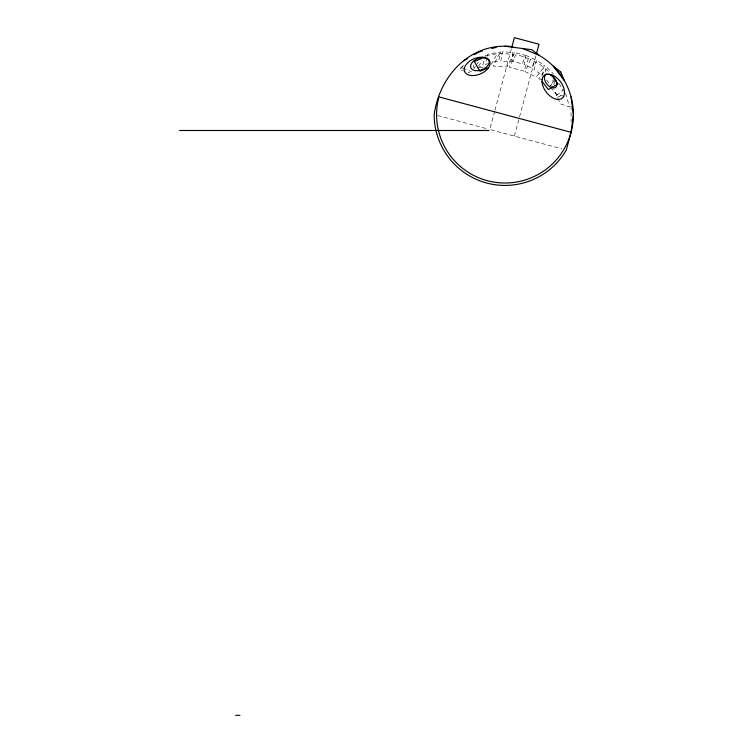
<?xml version="1.0" encoding="UTF-8"?>
<svg xmlns="http://www.w3.org/2000/svg" width="753" height="753" viewBox="0 0 753 753"><rect width="100%" height="100%" fill="white"/><g stroke="black" fill="none" stroke-linecap="round" stroke-linejoin="round"><path stroke-width="0.56" stroke-dasharray="3.77 2.82" d="M554.01 84.929L554.34 80.543M553.097 79.564L552.278 87.31L545.624 78.811M545.238 72.072L546.302 66.763L553.69 74.02M486.843 57.595L485.403 64.372L487.436 63.741M487.078 56.466L487.558 54.207L500.811 52.013L498.505 61.426L492.5 62.17M494.636 111.369L489.779 129.507L561.813 148.812M494.937 110.23L511.353 48.992M514.393 136.105L519.25 117.957M519.551 116.828L535.967 55.59M491.21 64.353L497.272 53.679L485.148 55.769M478.522 66.245L482.136 60.532M474.136 68.297L475.444 66.358M476.103 65.389L478.729 61.501M549.549 86.943L554.961 79.545M556.552 95.499L563.828 89.616M462.831 66.895L459.434 69.54L463.471 70.914M463.876 65.492L460.337 67.836L469.637 70.387M471.425 71.121L468.526 72.636L464.488 71.262M477.251 68.081L482.758 65.2L485.403 54.875L483.36 55.515M557.408 97.335L561.484 95.339M479.557 67.742L485.177 66.706M437.578 115.52L487.511 128.904M564.166 96.328L556.731 94.285L551.271 88.449M540.598 79.874L538.734 78.547L546.311 69.38L549.784 72.467M559.093 83.621L563.065 90.219M565.55 93.334L569.532 106.964L560.439 103.876L553.69 89.306M473.213 65.069L474.042 68.467M571.066 106.041L571.066 122.033M514.167 52.503L512.831 61.511L522.751 63.92L524.248 54.95L514.167 52.503M512.831 52.428L511.372 61.426L500.811 61.144L502.345 51.825L512.831 52.428M525.679 55.298L524.144 64.542L532.089 68.062L534.47 59.195L525.679 55.298M544.165 65.304L542.348 75.592L534.018 69.37L536.513 60.099L544.165 65.304M528.361 58.565L523.834 71.14L509.075 67.121L515.833 54.856L520.615 55.778L528.361 58.565M530.601 59.374L525.152 71.648L536.268 77.145L543.751 67.422L539.91 64.466L530.601 59.374M499.587 53.397L493.149 66.038L507.014 66.876L513.49 54.404L499.587 53.397"/><path stroke-width="1.13" d="M512.802 46.648A68.41 68.41 0 0 0 504.99 46.206C466.568 45.924 439.084 78.519 434.17 114.607A70.82 70.82 0 0 0 566.322 150.016L571.066 132.312L573.4 114.607L571.066 96.902M511.654 47.853L514.393 37.65L539.007 44.248L536.569 53.322M463.707 60.805L467.538 58.593M474.249 54.715L479.04 51.948L482.249 51.091M484.104 57.444L474.324 61.492L479.953 71.243L488.499 67.704M491.869 48.512L496.142 47.373M179.6 130.485L489.017 130.485M235.68 715.35L239.972 715.35M504.99 46.206L531.863 49.745L539.195 55.364L522.695 48.531M571.066 132.312L438.914 96.902A68.41 68.41 0 0 0 482.645 179.261A68.41 68.41 0 0 0 567.903 141.489A68.41 68.41 0 0 0 536.268 53.774M550.904 74.556L558.105 83.941L548.363 89.569L542.047 81.343M542.075 79.451L542.038 82.388A14.542 8.801 52.5 0 0 554.556 98.709A14.542 8.801 52.5 0 0 564.43 91.122A14.542 8.801 52.5 0 0 551.911 74.811L546.49 74.227A14.542 8.801 52.5 0 0 542.075 79.451M556.853 84.505L556.552 85.964A8.019 4.857 52.5 0 1 551.921 87.781L550.302 87.084A8.019 4.857 52.5 0 1 544.777 80.091A8.019 4.857 52.5 0 1 546.49 74.227L549.361 74.227L552.58 76.044A8.019 4.857 52.5 0 1 556.194 81.004L556.853 84.505M479.576 70.424L477.176 70.744A9.808 5.939 -22.5 0 1 471.002 64.466A9.808 5.939 -22.5 0 1 482.682 57.463L486.777 58.169L488.189 59.148A13.582 8.227 -22.5 0 1 479.689 74.208A13.582 8.227 -22.5 0 1 464.347 68.231A13.582 8.227 -22.5 0 1 483.341 57.266L488.189 59.148A9.808 5.939 -22.5 0 1 479.576 70.424M560.703 71.864L553.361 66.236L564.232 80.411L560.703 71.864"/></g></svg>
